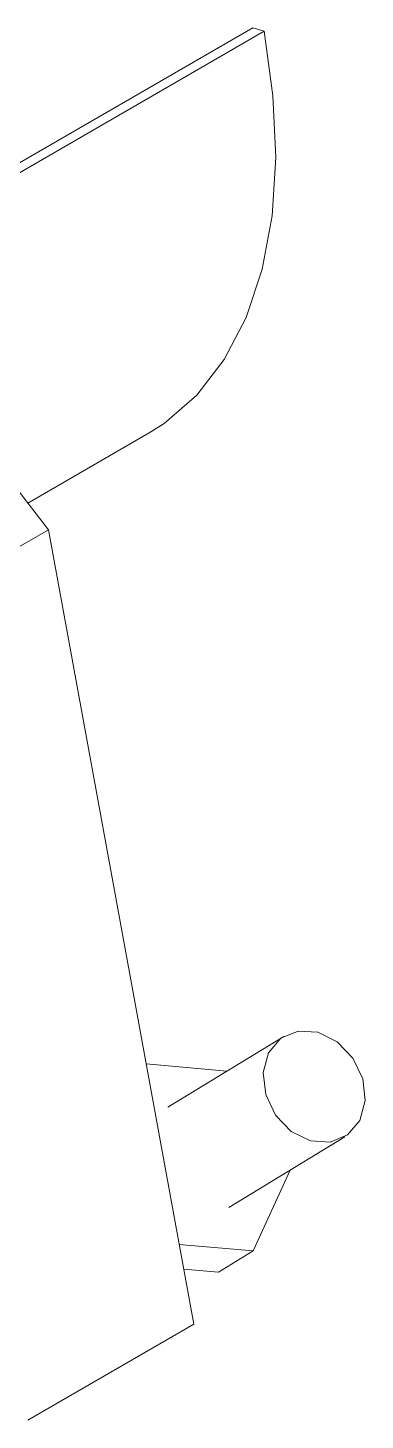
# Model space of a CAD drawing. Header units: millimetres. Extents: x 0 to 1189, y 0 to 841.
# Drawn here: x 891.71 to 894.58, y 674.11 to 685.94 of the extents above; entities that cross this region are included whole.
import ezdxf

# ---------------------------------------------------------------- set-up
doc = ezdxf.new("R2010")
doc.units = ezdxf.units.MM

msp = doc.modelspace()

# ---------------------------------------------------------------- linework, layer by layer
at = {"color": 7, "linetype": 'Continuous', "lineweight": 15}
for p, q in [((893.625, 685.944), (886.554, 681.862)), ((893.721, 685.915), (886.65, 681.833)), ((893.721, 685.915), (893.625, 685.944)), ((890.185, 683.874), (891.887, 681.678)), ((891.712, 681.904), (892.743, 682.5)), ((890.473, 680.862), (891.887, 681.678)), ((891.887, 681.678), (893.124, 674.925)), ((893.888, 677.371), (892.901, 676.77)), ((892.719, 677.137), (893.403, 677.076)), ((893.421, 675.916), (894.408, 676.517)), ((893.944, 676.234), (893.629, 675.547)), ((893.629, 675.547), (893, 675.603)), ((893.333, 675.367), (893.629, 675.547)), ((893.333, 675.367), (893.038, 675.393)), ((891.71, 674.108), (893.124, 674.925))]:
    msp.add_line(p, q, dxfattribs=at)
at = {"color": 7, "linetype": 'Continuous', "lineweight": 15, "flags": 128}
for points in [[(892.743, 682.5), (892.872, 682.582), (893.149, 682.823), (893.382, 683.124), (893.568, 683.483), (893.704, 683.892), (893.789, 684.347), (893.82, 684.841), (893.797, 685.366), (893.721, 685.915)], [(893.714, 677.063), (893.759, 677.231), (893.863, 677.355), (894.011, 677.416), (894.179, 677.406), (894.343, 677.325), (894.477, 677.186), (894.56, 677.01), (894.581, 676.825), (894.536, 676.657), (894.432, 676.533), (894.284, 676.472), (894.116, 676.482), (893.952, 676.563), (893.818, 676.701), (893.735, 676.877), (893.714, 677.063)]]:
    msp.add_lwpolyline(points, dxfattribs=at)

doc.saveas('drawing.dxf')
